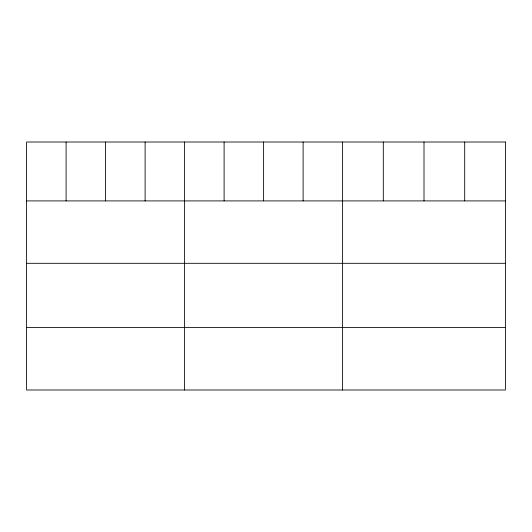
<?xml version="1.0" encoding="UTF-8"?>
<svg xmlns="http://www.w3.org/2000/svg" width="532" height="532" viewBox="0 0 532 532"><rect width="100%" height="100%" fill="white"/><g stroke="black" fill="none" stroke-linecap="round" stroke-linejoin="round"><path stroke-width="0.8" d="M26.6 200.91L505.4 200.91M26.6 263.307L505.4 263.307M26.6 327.592L505.4 327.592M464.702 142.011L464.702 200.91M424.004 142.011L424.004 200.91M383.306 142.011L383.306 200.91M342.608 142.011L342.608 389.989M303.107 142.011L303.107 200.91M263.606 142.011L263.606 200.91M224.105 142.011L224.105 200.91M184.604 142.011L184.604 389.989M145.103 142.011L145.103 200.91M105.602 142.011L105.602 200.91M66.101 142.011L66.101 200.91M505.4 142.011L26.6 142.011L26.6 389.989L505.4 389.989L505.4 142.011"/></g></svg>
